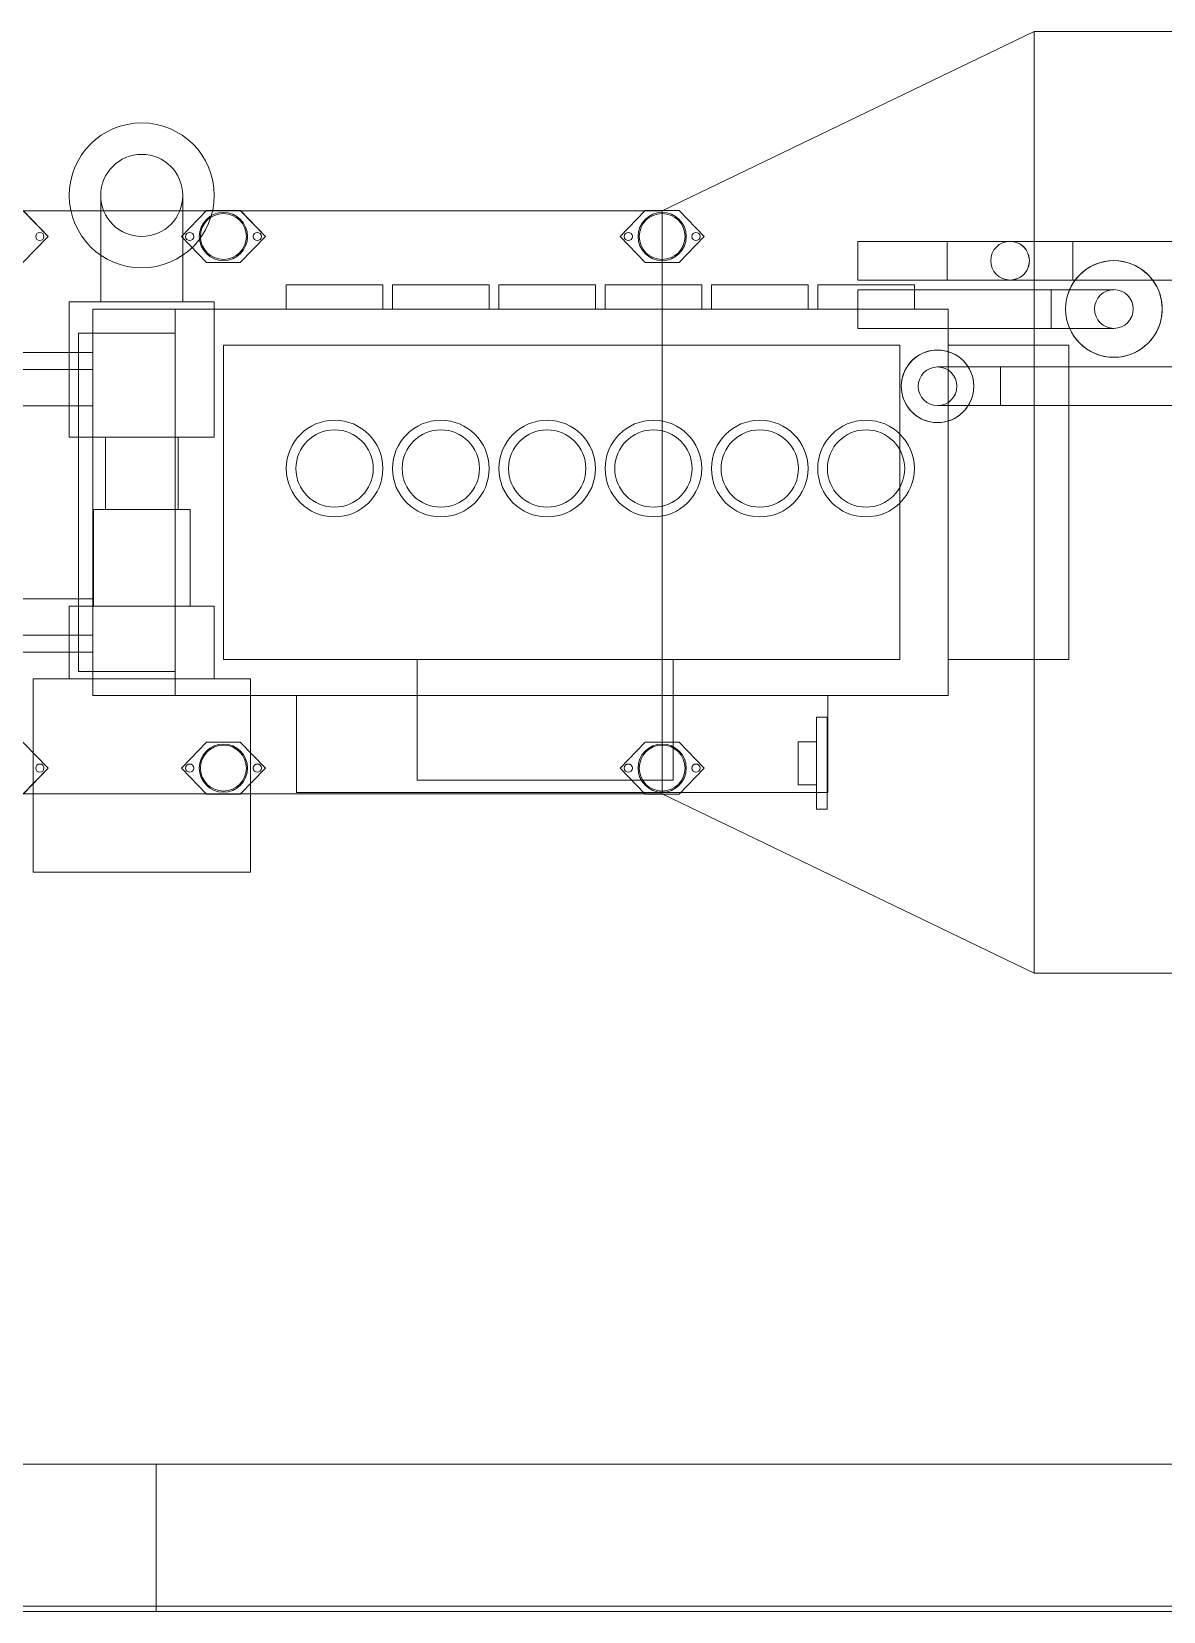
# Model space of a CAD drawing. Header units: inches. Extents: x -1128 to 651, y 96 to 845.
# Drawn here: x -971.213 to -969.096, y 692.193 to 695.147 of the extents above; entities that cross this region are included whole.
import ezdxf

# ---------------------------------------------------------------- set-up
doc = ezdxf.new("R2010")
doc.units = ezdxf.units.IN
doc.header["$MEASUREMENT"] = 0
doc.layers.add('硅胶总平面底图 工艺装置区', color=253, linetype='Continuous')

msp = doc.modelspace()

# ---------------------------------------------------------------- linework, layer by layer
at = {"layer": '硅胶总平面底图 工艺装置区', "color": 253, "linetype": 'Continuous', "lineweight": 0}
for p, q in [((-970.0334, 694.8121), (-969.3375, 695.1474)), ((-969.3375, 695.1474), (-970.0334, 694.8121)), ((-969.3375, 695.1474), (-970.0334, 694.8121)), ((-969.3375, 695.1474), (-970.0334, 694.8121)), ((-970.0334, 694.8121), (-969.3375, 695.1474)), ((-969.3375, 695.1474), (-970.0334, 694.8121)), ((-969.3375, 695.1474), (-969.3375, 694.755)), ((-969.3375, 695.1474), (-969.3375, 694.755)), ((-969.3375, 695.1474), (-968.8223, 695.1474)), ((-969.3375, 695.1474), (-968.8223, 695.1474)), ((-969.3375, 695.1474), (-968.994, 695.1474)), ((-969.3375, 695.1474), (-968.994, 695.1474)), ((-969.3375, 693.3867), (-969.3375, 695.1474)), ((-969.3375, 693.3867), (-969.3375, 695.1474)), ((-968.994, 695.1474), (-969.3375, 695.1474)), ((-969.3375, 695.1474), (-968.994, 695.1474)), ((-969.3375, 693.3867), (-969.3375, 695.1474)), ((-969.3375, 693.3867), (-969.3375, 695.1474)), ((-968.0404, 695.1474), (-969.3375, 695.1474)), ((-969.3375, 695.1474), (-968.0404, 695.1474)), ((-969.3375, 695.1474), (-969.3375, 694.755)), ((-969.3375, 695.1474), (-969.3375, 694.755)), ((-969.3375, 695.1474), (-968.994, 695.1474)), ((-969.3375, 695.1474), (-968.994, 695.1474)), ((-971.0837, 694.841), (-971.0837, 694.7293)), ((-970.93, 694.7293), (-970.93, 694.841)), ((-970.0334, 694.8121), (-972.0472, 694.8121)), ((-970.0334, 694.8121), (-972.0472, 694.8121)), ((-972.0427, 694.8121), (-971.1393, 694.8121)), ((-971.1393, 694.8121), (-972.0427, 694.8121)), ((-972.0427, 694.8121), (-971.1393, 694.8121)), ((-971.1393, 694.8121), (-972.0427, 694.8121)), ((-971.1822, 694.7642), (-971.2292, 694.813)), ((-971.1822, 694.7642), (-971.2283, 694.8121)), ((-971.1393, 694.8121), (-970.8744, 694.8121)), ((-970.8744, 694.8121), (-971.1393, 694.8121)), ((-970.8857, 694.813), (-970.9327, 694.7642)), ((-970.8857, 694.813), (-970.9327, 694.7642)), ((-970.8225, 694.813), (-970.8857, 694.813)), ((-970.8742, 694.813), (-970.8857, 694.813)), ((-970.8744, 694.8121), (-970.0334, 694.8121)), ((-970.0334, 694.8121), (-970.8744, 694.8121)), ((-970.8744, 694.8121), (-970.0334, 694.8121)), ((-970.0334, 694.8121), (-970.8744, 694.8121)), ((-970.8225, 694.813), (-970.8742, 694.813)), ((-970.8225, 694.813), (-970.8742, 694.813)), ((-970.7755, 694.7642), (-970.8225, 694.813)), ((-970.8216, 694.8121), (-970.8225, 694.813)), ((-970.8216, 694.8121), (-970.8225, 694.813)), ((-970.7755, 694.7642), (-970.8216, 694.8121)), ((-970.0651, 694.813), (-970.1121, 694.7642)), ((-970.0659, 694.8121), (-970.1121, 694.7642)), ((-970.0651, 694.813), (-970.0659, 694.8121)), ((-970.0651, 694.813), (-970.0659, 694.8121)), ((-970.0018, 694.813), (-970.0651, 694.813)), ((-970.0315, 694.813), (-970.0651, 694.813)), ((-970.0315, 694.813), (-970.0651, 694.813)), ((-970.0334, 694.6737), (-970.0334, 694.8121)), ((-970.0334, 694.6737), (-970.0334, 694.8121)), ((-970.0334, 694.8121), (-970.0334, 693.722)), ((-970.0334, 694.8121), (-970.0334, 693.722)), ((-970.0334, 694.6737), (-970.0334, 694.8121)), ((-970.0334, 694.6737), (-970.0334, 694.8121)), ((-970.0018, 694.813), (-970.0315, 694.813)), ((-969.9548, 694.7642), (-970.0018, 694.813)), ((-969.9548, 694.7642), (-970.0018, 694.813)), ((-971.2292, 694.7154), (-971.1822, 694.7642)), ((-971.2292, 694.7154), (-971.1822, 694.7642)), ((-970.9327, 694.7642), (-970.8857, 694.7154)), ((-970.9327, 694.7642), (-970.8857, 694.7154)), ((-970.8225, 694.7154), (-970.7755, 694.7642)), ((-970.8225, 694.7154), (-970.7755, 694.7642)), ((-970.1121, 694.7642), (-970.0651, 694.7154)), ((-970.1121, 694.7642), (-970.0651, 694.7154)), ((-970.0018, 694.7154), (-969.9548, 694.7642)), ((-970.0018, 694.7154), (-969.9548, 694.7642)), ((-969.6674, 694.6827), (-969.6674, 694.755)), ((-969.6674, 694.755), (-969.6674, 694.6827)), ((-969.6674, 694.6827), (-969.6674, 694.755)), ((-969.6674, 694.755), (-969.6674, 694.6827)), ((-969.6674, 694.755), (-969.5001, 694.755)), ((-969.6674, 694.6827), (-969.6674, 694.755)), ((-969.6674, 694.6827), (-969.6674, 694.755)), ((-969.6674, 694.755), (-969.5001, 694.755)), ((-969.5001, 694.6827), (-969.5001, 694.755)), ((-969.5001, 694.755), (-969.5001, 694.6827)), ((-969.5001, 694.6827), (-969.5001, 694.755)), ((-969.5001, 694.755), (-969.5001, 694.6827)), ((-969.5001, 694.755), (-969.3826, 694.755)), ((-969.5001, 694.755), (-969.5001, 694.6827)), ((-969.5001, 694.6827), (-969.5001, 694.755)), ((-969.5001, 694.755), (-969.3826, 694.755)), ((-969.2651, 694.755), (-969.3826, 694.755)), ((-969.2651, 694.755), (-969.3826, 694.755)), ((-969.3375, 694.755), (-969.3375, 694.6827)), ((-969.3375, 694.755), (-969.3375, 694.6827)), ((-969.2651, 694.7189), (-969.2651, 694.755)), ((-969.2651, 694.755), (-969.2651, 694.6827)), ((-969.2651, 694.7189), (-969.2651, 694.755)), ((-969.2651, 694.755), (-969.2651, 694.6827)), ((-969.2651, 694.755), (-969.0663, 694.755)), ((-969.2651, 694.755), (-969.2651, 694.6827)), ((-969.2651, 694.755), (-969.2651, 694.6827)), ((-969.2651, 694.755), (-969.0663, 694.755)), ((-971.0837, 694.7293), (-971.0837, 694.6421)), ((-971.0837, 694.7293), (-971.0837, 694.6421)), ((-970.93, 694.6421), (-970.93, 694.7293)), ((-970.93, 694.6421), (-970.93, 694.7293)), ((-970.8857, 694.7154), (-970.8225, 694.7154)), ((-970.8857, 694.7154), (-970.8225, 694.7154)), ((-970.0651, 694.7154), (-970.0018, 694.7154)), ((-970.0651, 694.7154), (-970.0018, 694.7154)), ((-969.2651, 694.6827), (-969.2651, 694.7189)), ((-969.2651, 694.6827), (-969.2651, 694.7189)), ((-969.6674, 694.6827), (-969.5001, 694.6827)), ((-969.6674, 694.6827), (-969.5001, 694.6827)), ((-969.3826, 694.6827), (-969.5001, 694.6827)), ((-969.3826, 694.6827), (-969.5001, 694.6827)), ((-969.3826, 694.6827), (-969.2651, 694.6827)), ((-969.3826, 694.6827), (-969.2651, 694.6827)), ((-969.3375, 694.6827), (-969.3375, 694.6647)), ((-969.3375, 694.6827), (-969.3375, 694.6647)), ((-969.3375, 694.6827), (-969.3375, 694.6647)), ((-969.3375, 694.6827), (-969.3375, 694.6647)), ((-969.2651, 694.6827), (-969.2607, 694.6827)), ((-969.2651, 694.6827), (-969.2607, 694.6827)), ((-969.2607, 694.6827), (-969.1159, 694.6827)), ((-969.1159, 694.6827), (-969.0663, 694.6827)), ((-969.1159, 694.6827), (-969.0663, 694.6827)), ((-970.5558, 694.6737), (-970.7366, 694.6737)), ((-970.7366, 694.6737), (-970.6462, 694.6737)), ((-970.5558, 694.6737), (-970.7366, 694.6737)), ((-970.7366, 694.6737), (-970.6462, 694.6737)), ((-970.7366, 694.6737), (-970.7366, 694.6285)), ((-970.7366, 694.6737), (-970.6462, 694.6737)), ((-970.7366, 694.6737), (-970.6462, 694.6737)), ((-970.7366, 694.6737), (-970.7366, 694.6285)), ((-970.6462, 694.6737), (-970.5558, 694.6737)), ((-970.6462, 694.6737), (-970.5558, 694.6737)), ((-970.6462, 694.6737), (-970.5558, 694.6737)), ((-970.6462, 694.6737), (-970.5558, 694.6737)), ((-970.5558, 694.6737), (-970.5558, 694.6285)), ((-970.5558, 694.6737), (-970.5558, 694.6285)), ((-970.357, 694.6737), (-970.5378, 694.6737)), ((-970.5378, 694.6737), (-970.4474, 694.6737)), ((-970.357, 694.6737), (-970.5378, 694.6737)), ((-970.5378, 694.6737), (-970.4474, 694.6737)), ((-970.5378, 694.6737), (-970.5378, 694.6285)), ((-970.5378, 694.6737), (-970.4474, 694.6737)), ((-970.5378, 694.6737), (-970.4474, 694.6737)), ((-970.5378, 694.6737), (-970.5378, 694.6285)), ((-970.4474, 694.6737), (-970.357, 694.6737)), ((-970.4474, 694.6737), (-970.357, 694.6737)), ((-970.4474, 694.6737), (-970.357, 694.6737)), ((-970.4474, 694.6737), (-970.357, 694.6737)), ((-970.357, 694.6737), (-970.357, 694.6285)), ((-970.357, 694.6737), (-970.357, 694.6285)), ((-970.1582, 694.6737), (-970.3389, 694.6737)), ((-970.3389, 694.6737), (-970.2485, 694.6737)), ((-970.1582, 694.6737), (-970.3389, 694.6737)), ((-970.3389, 694.6737), (-970.2485, 694.6737)), ((-970.3389, 694.6737), (-970.3389, 694.6285)), ((-970.3389, 694.6737), (-970.2485, 694.6737)), ((-970.3389, 694.6737), (-970.2485, 694.6737)), ((-970.3389, 694.6737), (-970.3389, 694.6285)), ((-970.2485, 694.6737), (-970.1582, 694.6737)), ((-970.2485, 694.6737), (-970.1582, 694.6737)), ((-970.2485, 694.6737), (-970.1582, 694.6737)), ((-970.2485, 694.6737), (-970.1582, 694.6737)), ((-970.1582, 694.6737), (-970.1582, 694.6285)), ((-970.1582, 694.6737), (-970.1582, 694.6285)), ((-969.9593, 694.6737), (-970.1401, 694.6737)), ((-970.1401, 694.6737), (-970.0497, 694.6737)), ((-969.9593, 694.6737), (-970.1401, 694.6737)), ((-970.1401, 694.6737), (-970.0497, 694.6737)), ((-970.1401, 694.6737), (-970.1401, 694.6285)), ((-970.1401, 694.6737), (-970.0497, 694.6737)), ((-970.1401, 694.6737), (-970.0497, 694.6737)), ((-970.1401, 694.6737), (-970.1401, 694.6285)), ((-970.0497, 694.6737), (-969.9593, 694.6737)), ((-970.0497, 694.6737), (-969.9593, 694.6737)), ((-970.0497, 694.6737), (-969.9593, 694.6737)), ((-970.0497, 694.6737), (-969.9593, 694.6737)), ((-970.0334, 693.7246), (-970.0334, 694.6737)), ((-970.0334, 693.7246), (-970.0334, 694.6737)), ((-969.9593, 694.6737), (-969.9593, 694.6285)), ((-969.9593, 694.6737), (-969.9593, 694.6285)), ((-969.7605, 694.6737), (-969.9412, 694.6737)), ((-969.9412, 694.6737), (-969.8508, 694.6737)), ((-969.7605, 694.6737), (-969.9412, 694.6737)), ((-969.9412, 694.6737), (-969.8508, 694.6737)), ((-969.9412, 694.6737), (-969.9412, 694.6285)), ((-969.9412, 694.6737), (-969.8508, 694.6737)), ((-969.9412, 694.6737), (-969.8508, 694.6737)), ((-969.9412, 694.6737), (-969.9412, 694.6285)), ((-969.8508, 694.6737), (-969.7605, 694.6737)), ((-969.8508, 694.6737), (-969.7605, 694.6737)), ((-969.8508, 694.6737), (-969.7605, 694.6737)), ((-969.8508, 694.6737), (-969.7605, 694.6737)), ((-969.7605, 694.6737), (-969.7605, 694.6285)), ((-969.7605, 694.6737), (-969.7605, 694.6285)), ((-969.5616, 694.6737), (-969.7424, 694.6737)), ((-969.7424, 694.6737), (-969.652, 694.6737)), ((-969.5616, 694.6737), (-969.7424, 694.6737)), ((-969.7424, 694.6737), (-969.652, 694.6737)), ((-969.7424, 694.6737), (-969.7424, 694.6285)), ((-969.7424, 694.6737), (-969.652, 694.6737)), ((-969.7424, 694.6737), (-969.652, 694.6737)), ((-969.7424, 694.6737), (-969.7424, 694.6285)), ((-969.6674, 694.5924), (-969.6674, 694.6647)), ((-969.6674, 694.6647), (-969.6674, 694.5924)), ((-969.6674, 694.5924), (-969.6674, 694.6647)), ((-969.6674, 694.6647), (-969.6674, 694.5924)), ((-969.6674, 694.6647), (-969.3058, 694.6647)), ((-969.6674, 694.5924), (-969.6674, 694.6647)), ((-969.6674, 694.5924), (-969.6674, 694.6647)), ((-969.6674, 694.6647), (-969.3058, 694.6647)), ((-969.652, 694.6737), (-969.5616, 694.6737)), ((-969.652, 694.6737), (-969.5616, 694.6737)), ((-969.652, 694.6737), (-969.5616, 694.6737)), ((-969.652, 694.6737), (-969.5616, 694.6737)), ((-969.5616, 694.6737), (-969.5616, 694.6647)), ((-969.5616, 694.6737), (-969.5616, 694.6647)), ((-969.5616, 694.6647), (-969.5616, 694.6285)), ((-969.3375, 694.6647), (-969.3375, 694.5924)), ((-969.3375, 694.6647), (-969.3375, 694.5924)), ((-969.3058, 694.6286), (-969.3058, 694.6647)), ((-969.3058, 694.6647), (-969.3058, 694.5924)), ((-969.3058, 694.6286), (-969.3058, 694.6647)), ((-969.3058, 694.6647), (-969.3058, 694.5924)), ((-969.3058, 694.6647), (-969.1883, 694.6647)), ((-969.3058, 694.6647), (-969.3058, 694.5924)), ((-969.3058, 694.5924), (-969.3058, 694.6647)), ((-969.3058, 694.6647), (-969.1883, 694.6647)), ((-971.0069, 694.6421), (-971.1424, 694.6421)), ((-971.1424, 694.6421), (-970.8713, 694.6421)), ((-970.8713, 694.6421), (-971.1424, 694.6421)), ((-971.1424, 694.6421), (-971.0069, 694.6421)), ((-971.1424, 694.3891), (-971.1424, 694.6421)), ((-971.1424, 694.6421), (-970.8713, 694.6421)), ((-970.8713, 694.6421), (-971.1424, 694.6421)), ((-971.1424, 694.3891), (-971.1424, 694.6421)), ((-971.0982, 694.6285), (-971.0982, 693.9054)), ((-971.0982, 694.6285), (-971.0982, 693.9054)), ((-970.9445, 694.6285), (-971.0982, 694.6285)), ((-970.9445, 694.6285), (-971.0982, 694.6285)), ((-971.0982, 694.6285), (-970.9445, 694.6285)), ((-971.0982, 694.6285), (-970.9445, 694.6285)), ((-971.0982, 693.9054), (-971.0982, 694.6285)), ((-971.0982, 693.9054), (-971.0982, 694.6285)), ((-970.93, 694.6421), (-971.0837, 694.6421)), ((-970.93, 694.6421), (-971.0837, 694.6421)), ((-970.8713, 694.6421), (-971.0069, 694.6421)), ((-971.0069, 694.6421), (-970.8713, 694.6421)), ((-970.9445, 693.9054), (-970.9445, 694.6285)), ((-970.9445, 693.9054), (-970.9445, 694.6285)), ((-970.8713, 694.6285), (-970.9445, 694.6285)), ((-970.8713, 694.6285), (-970.9445, 694.6285)), ((-970.9445, 694.6285), (-969.4983, 694.6285)), ((-970.9445, 694.6285), (-969.4983, 694.6285)), ((-970.9445, 693.9054), (-970.9445, 694.6285)), ((-970.9445, 693.9054), (-970.9445, 694.6285)), ((-970.9445, 694.6285), (-970.9445, 694.5833)), ((-970.9445, 694.6285), (-970.9445, 694.5833)), ((-970.8713, 694.3891), (-970.8713, 694.6421)), ((-970.8713, 694.3891), (-970.8713, 694.6421)), ((-969.6674, 694.6285), (-970.8713, 694.6285)), ((-969.6674, 694.6285), (-970.8713, 694.6285)), ((-969.6674, 694.6285), (-970.8713, 694.6285)), ((-969.6674, 694.6285), (-970.8713, 694.6285)), ((-970.5558, 694.6285), (-970.7366, 694.6285)), ((-970.5558, 694.6285), (-970.7366, 694.6285)), ((-970.357, 694.6285), (-970.5378, 694.6285)), ((-970.357, 694.6285), (-970.5378, 694.6285)), ((-970.1582, 694.6285), (-970.3389, 694.6285)), ((-970.1582, 694.6285), (-970.3389, 694.6285)), ((-969.9593, 694.6285), (-970.1401, 694.6285)), ((-969.9593, 694.6285), (-970.1401, 694.6285)), ((-969.7605, 694.6285), (-969.9412, 694.6285)), ((-969.7605, 694.6285), (-969.9412, 694.6285)), ((-969.5616, 694.6285), (-969.7424, 694.6285)), ((-969.5616, 694.6285), (-969.7424, 694.6285)), ((-969.4983, 694.6285), (-969.6674, 694.6285)), ((-969.4983, 694.6285), (-969.6674, 694.6285)), ((-969.4983, 694.5924), (-969.4983, 694.6285)), ((-969.4983, 694.5924), (-969.4983, 694.6285)), ((-969.4983, 694.6285), (-969.4983, 693.9054)), ((-969.4983, 694.6285), (-969.4983, 693.9054)), ((-969.3058, 694.5924), (-969.3058, 694.6286)), ((-969.3058, 694.5924), (-969.3058, 694.6286)), ((-969.6674, 694.5924), (-969.3058, 694.5924)), ((-969.6674, 694.5924), (-969.3058, 694.5924)), ((-969.4983, 694.5488), (-969.4983, 694.5924)), ((-969.4983, 694.5488), (-969.4983, 694.5924)), ((-969.4983, 694.5488), (-969.4983, 694.5924)), ((-969.4983, 694.5488), (-969.4983, 694.5924)), ((-969.3375, 694.5924), (-969.3375, 694.5608)), ((-969.3375, 694.5924), (-969.3375, 694.5608)), ((-969.3375, 694.5924), (-969.3375, 694.5608)), ((-969.3375, 694.5924), (-969.3375, 694.5608)), ((-969.1883, 694.5924), (-969.3058, 694.5924)), ((-969.1883, 694.5924), (-969.3058, 694.5924)), ((-971.1253, 693.9506), (-971.1253, 694.5833)), ((-971.1253, 693.9506), (-971.1253, 694.5833)), ((-971.1253, 694.5833), (-971.1253, 694.3891)), ((-971.1253, 694.5833), (-971.1253, 694.3891)), ((-971.1253, 694.5833), (-970.9445, 694.5833)), ((-971.1253, 694.5833), (-970.9445, 694.5833)), ((-970.9445, 694.5833), (-971.1253, 694.5833)), ((-970.9445, 694.5833), (-971.1253, 694.5833)), ((-970.9445, 694.5833), (-970.9445, 693.9506)), ((-970.9445, 694.5833), (-970.9445, 693.9506)), ((-970.9445, 693.9506), (-970.9445, 694.5833)), ((-970.9445, 693.9506), (-970.9445, 694.5833)), ((-970.9445, 694.5833), (-970.9445, 693.9506)), ((-970.9445, 694.5833), (-970.9445, 693.9506)), ((-970.8541, 694.5607), (-970.8541, 693.9732)), ((-970.8541, 694.5607), (-970.8541, 693.9732)), ((-969.5887, 694.5607), (-970.8541, 694.5607)), ((-969.5887, 694.5607), (-970.8541, 694.5607)), ((-970.8541, 694.5607), (-969.5887, 694.5607)), ((-970.8541, 694.5607), (-969.5887, 694.5607)), ((-970.8541, 693.9732), (-970.8541, 694.5607)), ((-970.8541, 693.9732), (-970.8541, 694.5607)), ((-970.8541, 694.5607), (-970.8541, 693.9732)), ((-970.8541, 694.5607), (-970.8541, 693.9732)), ((-969.5887, 694.5607), (-970.8541, 694.5607)), ((-969.5887, 694.5607), (-970.8541, 694.5607)), ((-969.5887, 694.3948), (-969.5887, 694.5607)), ((-969.5887, 694.3948), (-969.5887, 694.5607)), ((-969.5887, 694.5607), (-969.5887, 693.9732)), ((-969.5887, 694.5607), (-969.5887, 693.9732)), ((-969.5887, 694.3948), (-969.5887, 694.5607)), ((-969.5887, 694.3948), (-969.5887, 694.5607)), ((-969.4983, 694.5608), (-969.2724, 694.5608)), ((-969.4983, 694.5608), (-969.2724, 694.5608)), ((-969.4983, 693.9733), (-969.4983, 694.5608)), ((-969.4983, 693.9733), (-969.4983, 694.5608)), ((-969.4983, 694.5608), (-969.4983, 693.9733)), ((-969.4983, 694.5608), (-969.4983, 693.9733)), ((-969.2724, 694.5608), (-969.4983, 694.5608)), ((-969.2724, 694.5608), (-969.4983, 694.5608)), ((-969.2724, 694.5608), (-969.4983, 694.5608)), ((-969.2724, 694.5608), (-969.4983, 694.5608)), ((-969.3375, 694.5608), (-969.3375, 693.9733)), ((-969.3375, 694.5608), (-969.3375, 693.9733)), ((-969.2724, 694.5201), (-969.2724, 694.5608)), ((-969.2724, 694.5201), (-969.2724, 694.5608)), ((-969.2724, 694.5608), (-969.2724, 693.9733)), ((-969.2724, 694.5608), (-969.2724, 693.9733)), ((-969.2724, 694.5201), (-969.2724, 694.5608)), ((-969.2724, 694.5201), (-969.2724, 694.5608)), ((-971.1424, 694.5471), (-971.2789, 694.5471)), ((-971.1424, 694.5471), (-971.2789, 694.5471)), ((-971.0982, 694.5471), (-971.1424, 694.5471)), ((-971.0982, 694.5471), (-971.0982, 693.9868)), ((-971.0982, 694.5471), (-971.0982, 693.9868)), ((-969.4983, 694.4192), (-969.4983, 694.5488)), ((-969.4983, 694.4192), (-969.4983, 694.5488)), ((-971.0982, 694.5155), (-971.9568, 694.5155)), ((-971.9568, 694.5155), (-971.0982, 694.5155)), ((-971.0982, 694.4477), (-971.0982, 694.5155)), ((-971.0982, 694.5155), (-971.0982, 694.4477)), ((-971.0982, 694.5155), (-971.0982, 694.0184)), ((-971.0982, 694.5155), (-971.0982, 694.0184)), ((-969.5182, 694.5201), (-969.4007, 694.5201)), ((-969.5182, 694.5201), (-969.4007, 694.5201)), ((-969.4007, 694.4478), (-969.4007, 694.5201)), ((-969.4007, 694.5201), (-969.4007, 694.4478)), ((-969.4007, 694.4478), (-969.4007, 694.5201)), ((-969.4007, 694.5201), (-969.4007, 694.4478)), ((-969.4007, 694.5201), (-968.3613, 694.5201)), ((-969.4007, 694.4478), (-969.4007, 694.5201)), ((-969.4007, 694.4478), (-969.4007, 694.5201)), ((-969.4007, 694.5201), (-968.9023, 694.5201)), ((-969.2724, 694.4478), (-969.2724, 694.5201)), ((-969.2724, 694.4478), (-969.2724, 694.5201)), ((-971.9568, 694.4477), (-971.0982, 694.4477)), ((-971.0982, 694.4477), (-971.9568, 694.4477)), ((-971.0982, 694.0862), (-971.0982, 694.4477)), ((-971.0982, 694.0862), (-971.0982, 694.4477)), ((-969.4007, 694.4478), (-969.5182, 694.4478)), ((-969.4007, 694.4478), (-969.5182, 694.4478)), ((-969.4007, 694.4478), (-968.3613, 694.4478)), ((-969.4007, 694.4478), (-968.9039, 694.4478)), ((-969.2724, 693.9733), (-969.2724, 694.4478)), ((-969.2724, 693.9733), (-969.2724, 694.4478)), ((-969.2724, 693.9733), (-969.2724, 694.4478)), ((-969.2724, 693.9733), (-969.2724, 694.4478)), ((-969.4983, 693.9054), (-969.4983, 694.4192)), ((-969.4983, 693.9054), (-969.4983, 694.4192)), ((-969.4983, 693.9054), (-969.4983, 694.4192)), ((-969.4983, 693.9054), (-969.4983, 694.4192)), ((-970.8713, 694.3891), (-971.1424, 694.3891)), ((-971.1424, 694.3891), (-971.0069, 694.3891)), ((-970.8713, 694.3891), (-971.1424, 694.3891)), ((-971.1424, 694.3891), (-971.0069, 694.3891)), ((-970.8713, 694.3891), (-971.1424, 694.3891)), ((-970.8713, 694.3891), (-971.1424, 694.3891)), ((-971.1253, 694.3891), (-971.1253, 694.0727)), ((-971.1253, 694.3891), (-971.1253, 694.0727)), ((-971.1253, 694.3891), (-971.1253, 694.0727)), ((-971.1253, 694.3891), (-971.1253, 694.0727)), ((-970.9391, 694.3891), (-971.0747, 694.3891)), ((-970.9391, 694.3891), (-971.0747, 694.3891)), ((-971.0747, 694.2535), (-971.0747, 694.3891)), ((-971.0747, 694.2535), (-971.0747, 694.3891)), ((-971.0069, 694.3891), (-970.8713, 694.3891)), ((-971.0069, 694.3891), (-970.8713, 694.3891)), ((-970.9391, 694.2535), (-970.9391, 694.3891)), ((-970.9391, 694.2535), (-970.9391, 694.3891)), ((-969.5887, 694.2657), (-969.5887, 694.3948)), ((-969.5887, 694.2657), (-969.5887, 694.3948)), ((-969.5887, 693.9732), (-969.5887, 694.2657)), ((-969.5887, 693.9732), (-969.5887, 694.2657)), ((-969.5887, 693.9732), (-969.5887, 694.2657)), ((-969.5887, 693.9732), (-969.5887, 694.2657)), ((-971.0069, 694.2535), (-971.0972, 694.2535)), ((-971.0972, 694.2535), (-970.9165, 694.2535)), ((-970.9165, 694.2535), (-971.0972, 694.2535)), ((-971.0972, 694.2535), (-971.0069, 694.2535)), ((-971.0972, 694.0727), (-971.0972, 694.2535)), ((-971.0972, 694.2535), (-970.9165, 694.2535)), ((-970.9165, 694.2535), (-971.0972, 694.2535)), ((-971.0972, 694.0727), (-971.0972, 694.2535)), ((-970.9391, 694.2535), (-971.0747, 694.2535)), ((-970.9391, 694.2535), (-971.0747, 694.2535)), ((-970.9165, 694.2535), (-971.0069, 694.2535)), ((-971.0069, 694.2535), (-970.9165, 694.2535)), ((-970.9165, 694.0727), (-970.9165, 694.2535)), ((-970.9165, 694.0727), (-970.9165, 694.2535)), ((-971.0982, 694.0862), (-971.9568, 694.0862)), ((-971.9568, 694.0862), (-971.0982, 694.0862)), ((-971.0982, 694.0184), (-971.0982, 694.0862)), ((-971.0982, 694.0184), (-971.0982, 694.0862)), ((-971.0069, 694.0727), (-971.1424, 694.0727)), ((-971.1424, 694.0727), (-970.8713, 694.0727)), ((-970.8713, 694.0727), (-971.1424, 694.0727)), ((-971.1424, 694.0727), (-971.0069, 694.0727)), ((-971.1424, 693.9371), (-971.1424, 694.0727)), ((-971.1424, 694.0727), (-970.8713, 694.0727)), ((-970.8713, 694.0727), (-971.1424, 694.0727)), ((-971.1424, 693.9371), (-971.1424, 694.0727)), ((-971.1253, 694.0727), (-971.1253, 693.9506)), ((-971.1253, 694.0727), (-971.1253, 693.9506)), ((-970.9165, 694.0727), (-971.0972, 694.0727)), ((-970.9165, 694.0727), (-971.0972, 694.0727)), ((-970.8713, 694.0727), (-971.0069, 694.0727)), ((-971.0069, 694.0727), (-970.8713, 694.0727)), ((-970.8713, 693.9371), (-970.8713, 694.0727)), ((-970.8713, 693.9371), (-970.8713, 694.0727)), ((-971.9568, 694.0184), (-971.0982, 694.0184)), ((-971.0982, 694.0184), (-971.9568, 694.0184)), ((-971.1424, 693.9868), (-971.2789, 693.9868)), ((-971.1424, 693.9868), (-971.2789, 693.9868)), ((-971.0982, 693.9868), (-971.1424, 693.9868)), ((-970.8541, 693.9732), (-970.4917, 693.9732)), ((-970.8541, 693.9732), (-970.4917, 693.9732)), ((-969.5887, 693.9732), (-970.8541, 693.9732)), ((-969.5887, 693.9732), (-970.8541, 693.9732)), ((-970.8541, 693.9732), (-970.4917, 693.9732)), ((-970.8541, 693.9732), (-970.4917, 693.9732)), ((-970.4917, 693.9732), (-970.0126, 693.9732)), ((-970.4917, 693.9732), (-970.0126, 693.9732)), ((-970.4917, 693.9732), (-970.0126, 693.9732)), ((-970.4917, 693.9732), (-970.0126, 693.9732)), ((-970.4917, 693.9732), (-970.4917, 693.7472)), ((-970.4917, 693.9732), (-970.4917, 693.7472)), ((-970.0126, 693.9732), (-970.4917, 693.9732)), ((-970.4917, 693.9732), (-970.0126, 693.9732)), ((-970.4917, 693.7472), (-970.4917, 693.9732)), ((-970.4917, 693.7472), (-970.4917, 693.9732)), ((-970.4917, 693.7472), (-970.4917, 693.9732)), ((-970.4917, 693.7472), (-970.4917, 693.9732)), ((-970.4917, 693.9732), (-970.0126, 693.9732)), ((-970.4917, 693.9732), (-970.0126, 693.9732)), ((-970.0126, 693.7472), (-970.0126, 693.9732)), ((-970.0126, 693.7472), (-970.0126, 693.9732)), ((-970.0126, 693.9732), (-969.5887, 693.9732)), ((-970.0126, 693.9732), (-969.5887, 693.9732)), ((-970.0126, 693.9732), (-970.0126, 693.7472)), ((-970.0126, 693.9732), (-970.0126, 693.7472)), ((-970.0126, 693.9732), (-970.0126, 693.7472)), ((-970.0126, 693.9732), (-970.0126, 693.7472)), ((-970.0126, 693.9732), (-969.5887, 693.9732)), ((-970.0126, 693.9732), (-969.5887, 693.9732)), ((-969.4983, 693.9733), (-969.2724, 693.9733)), ((-969.4983, 693.9733), (-969.2724, 693.9733)), ((-969.2724, 693.9733), (-969.4983, 693.9733)), ((-969.2724, 693.9733), (-969.4983, 693.9733)), ((-969.4983, 693.9733), (-969.2724, 693.9733)), ((-969.4983, 693.9733), (-969.2724, 693.9733)), ((-969.3375, 693.9733), (-969.3375, 693.3867)), ((-969.3375, 693.9733), (-969.3375, 693.3867)), ((-969.3375, 693.9733), (-969.3375, 693.3867)), ((-969.3375, 693.9733), (-969.3375, 693.3867)), ((-971.0069, 693.9371), (-971.2102, 693.9371)), ((-971.2102, 693.9371), (-970.8035, 693.9371)), ((-970.8035, 693.9371), (-971.2102, 693.9371)), ((-971.2102, 693.9371), (-971.0069, 693.9371)), ((-971.2102, 693.5756), (-971.2102, 693.9371)), ((-971.2102, 693.9371), (-970.8035, 693.9371)), ((-970.8035, 693.9371), (-971.2102, 693.9371)), ((-971.2102, 693.5756), (-971.2102, 693.9371)), ((-970.8713, 693.9371), (-971.1424, 693.9371)), ((-970.8713, 693.9371), (-971.1424, 693.9371)), ((-971.1253, 693.9506), (-970.9445, 693.9506)), ((-971.1253, 693.9506), (-970.9445, 693.9506)), ((-970.9445, 693.9506), (-971.1253, 693.9506)), ((-970.9445, 693.9506), (-971.1253, 693.9506)), ((-970.8035, 693.9371), (-971.0069, 693.9371)), ((-971.0069, 693.9371), (-970.8035, 693.9371)), ((-970.9445, 693.9506), (-970.9445, 693.9054)), ((-970.9445, 693.9506), (-970.9445, 693.9054)), ((-970.8035, 693.5756), (-970.8035, 693.9371)), ((-970.8035, 693.5756), (-970.8035, 693.9371)), ((-970.9445, 693.9054), (-971.0982, 693.9054)), ((-970.9445, 693.9054), (-971.0982, 693.9054)), ((-971.0982, 693.9054), (-970.9445, 693.9054)), ((-971.0982, 693.9054), (-970.9445, 693.9054)), ((-970.9445, 693.9054), (-970.8035, 693.9054)), ((-970.9445, 693.9054), (-970.8035, 693.9054)), ((-969.4983, 693.9054), (-970.9445, 693.9054)), ((-969.4983, 693.9054), (-970.9445, 693.9054)), ((-970.8035, 693.9054), (-970.4917, 693.9054)), ((-970.8035, 693.9054), (-970.4917, 693.9054)), ((-970.8035, 693.9054), (-970.4917, 693.9054)), ((-970.8035, 693.9054), (-970.4917, 693.9054)), ((-970.7176, 693.7246), (-970.7176, 693.9054)), ((-970.7176, 693.9054), (-970.7176, 693.7246)), ((-970.7176, 693.7246), (-970.7176, 693.9054)), ((-970.7176, 693.9054), (-970.7176, 693.7246)), ((-970.7176, 693.9054), (-969.7234, 693.9054)), ((-970.7176, 693.7246), (-970.7176, 693.9054)), ((-970.7176, 693.7246), (-970.7176, 693.9054)), ((-970.4917, 693.9054), (-970.0126, 693.9054)), ((-970.4917, 693.9054), (-970.0126, 693.9054)), ((-970.0126, 693.9054), (-969.4983, 693.9054)), ((-970.0126, 693.9054), (-969.4983, 693.9054)), ((-970.0126, 693.9054), (-969.4983, 693.9054)), ((-970.0126, 693.9054), (-969.4983, 693.9054)), ((-969.7234, 693.7246), (-969.7234, 693.9054)), ((-969.7234, 693.9054), (-969.7234, 693.7246)), ((-969.7234, 693.7246), (-969.7234, 693.9054)), ((-969.7234, 693.9054), (-969.7234, 693.7246)), ((-969.7234, 693.9054), (-969.7234, 693.7246)), ((-969.7234, 693.7246), (-969.7234, 693.9054)), ((-969.7449, 693.7865), (-969.7449, 693.8651)), ((-969.7449, 693.8651), (-969.7449, 693.6929)), ((-969.7449, 693.8651), (-969.7248, 693.8651)), ((-969.7449, 693.7865), (-969.7449, 693.8651)), ((-969.7449, 693.8651), (-969.7449, 693.6929)), ((-969.7449, 693.8651), (-969.7248, 693.8651)), ((-969.7248, 693.7865), (-969.7248, 693.8651)), ((-969.7248, 693.8651), (-969.7248, 693.6929)), ((-969.7248, 693.7865), (-969.7248, 693.8651)), ((-969.7248, 693.8651), (-969.7248, 693.6929)), ((-971.1822, 693.7699), (-971.2292, 693.8187)), ((-971.1822, 693.7699), (-971.2292, 693.8187)), ((-970.8857, 693.8187), (-970.9327, 693.7699)), ((-970.8857, 693.8187), (-970.9327, 693.7699)), ((-970.8225, 693.8187), (-970.8857, 693.8187)), ((-970.8225, 693.8187), (-970.8857, 693.8187)), ((-970.7755, 693.7699), (-970.8225, 693.8187)), ((-970.7755, 693.7699), (-970.8225, 693.8187)), ((-970.0651, 693.8187), (-970.1121, 693.7699)), ((-970.0651, 693.8187), (-970.1121, 693.7699)), ((-970.0018, 693.8187), (-970.0651, 693.8187)), ((-970.0018, 693.8187), (-970.0651, 693.8187)), ((-969.9548, 693.7699), (-970.0018, 693.8187)), ((-969.9548, 693.7699), (-970.0018, 693.8187)), ((-969.779, 693.779), (-969.779, 693.8191)), ((-969.779, 693.8191), (-969.779, 693.7388)), ((-969.779, 693.8191), (-969.7449, 693.8191)), ((-969.779, 693.779), (-969.779, 693.8191)), ((-969.779, 693.8191), (-969.779, 693.7388)), ((-969.779, 693.8191), (-969.7449, 693.8191)), ((-969.7449, 693.8191), (-969.7449, 693.7388)), ((-969.7449, 693.8191), (-969.7449, 693.7388)), ((-971.2292, 693.7211), (-971.1822, 693.7699)), ((-971.2283, 693.722), (-971.1822, 693.7699)), ((-970.9327, 693.7699), (-970.8857, 693.7211)), ((-970.9327, 693.7699), (-970.8857, 693.7211)), ((-970.8225, 693.7211), (-970.7755, 693.7699)), ((-970.8225, 693.7211), (-970.7755, 693.7699)), ((-970.1121, 693.7699), (-970.0651, 693.7211)), ((-970.1121, 693.7699), (-970.0659, 693.722)), ((-970.0018, 693.7211), (-969.9548, 693.7699)), ((-970.0018, 693.7211), (-969.9548, 693.7699)), ((-969.779, 693.7388), (-969.779, 693.779)), ((-969.779, 693.7388), (-969.779, 693.779)), ((-969.7449, 693.779), (-969.7449, 693.7865)), ((-969.7449, 693.779), (-969.7449, 693.7865)), ((-969.7449, 693.6929), (-969.7449, 693.779)), ((-969.7449, 693.6929), (-969.7449, 693.779)), ((-969.7248, 693.779), (-969.7248, 693.7865)), ((-969.7248, 693.779), (-969.7248, 693.7865)), ((-969.7248, 693.6929), (-969.7248, 693.779)), ((-969.7248, 693.6929), (-969.7248, 693.779)), ((-970.4917, 693.7472), (-970.0126, 693.7472)), ((-970.4917, 693.7472), (-970.0126, 693.7472)), ((-970.0126, 693.7472), (-970.4917, 693.7472)), ((-970.4917, 693.7472), (-970.0126, 693.7472)), ((-970.0126, 693.7472), (-970.4917, 693.7472)), ((-970.4917, 693.7472), (-970.0126, 693.7472)), ((-969.779, 693.7388), (-969.7449, 693.7388)), ((-969.779, 693.7388), (-969.7449, 693.7388)), ((-972.0472, 693.722), (-970.0334, 693.722)), ((-970.0334, 693.722), (-972.0472, 693.722)), ((-971.2102, 693.722), (-971.9701, 693.722)), ((-971.2102, 693.722), (-971.9701, 693.722)), ((-971.2102, 693.722), (-971.9701, 693.722)), ((-971.2102, 693.722), (-971.9701, 693.722)), ((-970.8035, 693.722), (-971.2102, 693.722)), ((-970.8035, 693.722), (-971.2102, 693.722)), ((-970.8857, 693.7211), (-970.8225, 693.7211)), ((-970.8857, 693.7211), (-970.8225, 693.7211)), ((-970.0334, 693.722), (-970.8035, 693.722)), ((-970.0334, 693.722), (-970.8035, 693.722)), ((-970.0334, 693.722), (-970.8035, 693.722)), ((-970.0334, 693.722), (-970.8035, 693.722)), ((-970.7176, 693.7246), (-969.7449, 693.7246)), ((-970.7176, 693.7246), (-969.7234, 693.7246)), ((-970.0659, 693.722), (-970.0651, 693.7211)), ((-970.0659, 693.722), (-970.0651, 693.7211)), ((-970.0651, 693.7211), (-970.0315, 693.7211)), ((-970.0651, 693.7211), (-970.0018, 693.7211)), ((-970.0651, 693.7211), (-970.0315, 693.7211)), ((-970.0334, 693.722), (-970.0334, 693.7246)), ((-970.0334, 693.722), (-970.0334, 693.7246)), ((-970.0334, 693.722), (-970.0334, 693.7246)), ((-970.0334, 693.722), (-970.0334, 693.7246)), ((-970.0334, 693.722), (-969.3375, 693.3867)), ((-969.3375, 693.3867), (-970.0334, 693.722)), ((-969.3375, 693.3867), (-970.0334, 693.722)), ((-969.3375, 693.3867), (-970.0334, 693.722)), ((-969.3375, 693.3867), (-970.0334, 693.722)), ((-969.3375, 693.3867), (-970.0334, 693.722)), ((-970.0315, 693.7211), (-970.0018, 693.7211)), ((-969.7449, 693.7246), (-969.7248, 693.7246)), ((-969.7248, 693.7246), (-969.7234, 693.7246)), ((-969.7449, 693.6929), (-969.7248, 693.6929)), ((-969.7449, 693.6929), (-969.7248, 693.6929)), ((-970.8035, 693.5756), (-971.2102, 693.5756)), ((-971.2102, 693.5756), (-971.0069, 693.5756)), ((-970.8035, 693.5756), (-971.2102, 693.5756)), ((-971.2102, 693.5756), (-971.0069, 693.5756)), ((-970.8035, 693.5756), (-971.2102, 693.5756)), ((-970.8035, 693.5756), (-971.2102, 693.5756)), ((-971.0069, 693.5756), (-970.8035, 693.5756)), ((-971.0069, 693.5756), (-970.8035, 693.5756)), ((-969.3375, 693.3867), (-968.0404, 693.3867)), ((-969.3375, 693.3867), (-968.0404, 693.3867)), ((-968.8223, 693.3867), (-969.3375, 693.3867)), ((-969.3375, 693.3867), (-968.8223, 693.3867)), ((-969.3375, 693.3867), (-968.994, 693.3867)), ((-969.3375, 693.3867), (-968.994, 693.3867)), ((-968.994, 693.3867), (-969.3375, 693.3867)), ((-969.3375, 693.3867), (-968.994, 693.3867)), ((-969.0119, 693.3867), (-969.3375, 693.3867)), ((-969.3375, 693.3867), (-969.0119, 693.3867)), ((-975.2728, 692.4682), (-967.4213, 692.4682)), ((-970.9797, 692.4682), (-971.2552, 692.4682)), ((-970.9797, 692.1927), (-970.9797, 692.4682)), ((-975.2728, 692.1927), (-967.4213, 692.1927)), ((-975.2681, 692.2026), (-967.4166, 692.2026)), ((-971.2552, 692.1927), (-970.9797, 692.1927)), ((-971.2505, 692.2026), (-970.975, 692.2026))]:
    msp.add_line(p, q, dxfattribs=at)
for centre, radius in [((-971.0069, 694.841), 0.1356), ((-971.0069, 694.841), 0.1356), ((-971.0069, 694.841), 0.1356), ((-971.0069, 694.841), 0.1356), ((-971.0069, 694.841), 0.1356), ((-971.0069, 694.841), 0.1356), ((-971.0069, 694.841), 0.0768), ((-971.0069, 694.841), 0.0768), ((-970.8541, 694.7642), 0.0451), ((-970.8541, 694.7642), 0.0429), ((-970.0334, 694.7642), 0.0451), ((-970.0334, 694.7642), 0.0429), ((-971.1976, 694.7642), 0.00768), ((-971.1976, 694.7642), 0.00768), ((-970.9174, 694.7642), 0.00768), ((-970.9174, 694.7642), 0.00768), ((-970.7908, 694.7642), 0.00768), ((-970.7908, 694.7642), 0.00768), ((-970.0967, 694.7642), 0.00768), ((-970.0967, 694.7642), 0.00768), ((-969.9702, 694.7642), 0.00768), ((-969.9702, 694.7642), 0.00768), ((-969.3826, 694.7189), 0.0362), ((-969.3826, 694.7189), 0.0362), ((-969.3826, 694.7189), 0.0362), ((-969.3826, 694.7189), 0.0362), ((-969.1883, 694.6286), 0.0904), ((-969.1883, 694.6286), 0.0904), ((-969.1883, 694.6286), 0.0362), ((-969.1883, 694.6286), 0.0362), ((-969.5182, 694.484), 0.0678), ((-969.5182, 694.484), 0.0678), ((-969.5182, 694.484), 0.0362), ((-969.5182, 694.484), 0.0362), ((-969.5182, 694.484), 0.0362), ((-969.5182, 694.484), 0.0362), ((-970.6462, 694.3302), 0.0904), ((-970.6462, 694.3302), 0.0904), ((-970.6462, 694.3302), 0.0904), ((-970.6462, 694.3302), 0.0904), ((-970.4474, 694.3302), 0.0904), ((-970.4474, 694.3302), 0.0904), ((-970.4474, 694.3302), 0.0904), ((-970.4474, 694.3302), 0.0904), ((-970.2485, 694.3302), 0.0904), ((-970.2485, 694.3302), 0.0904), ((-970.2485, 694.3302), 0.0904), ((-970.2485, 694.3302), 0.0904), ((-970.0497, 694.3302), 0.0904), ((-970.0497, 694.3302), 0.0904), ((-970.0497, 694.3302), 0.0904), ((-970.0497, 694.3302), 0.0904), ((-969.8508, 694.3302), 0.0904), ((-969.8508, 694.3302), 0.0904), ((-969.8508, 694.3302), 0.0904), ((-969.8508, 694.3302), 0.0904), ((-969.652, 694.3302), 0.0904), ((-969.652, 694.3302), 0.0904), ((-969.652, 694.3302), 0.0904), ((-969.652, 694.3302), 0.0904), ((-970.6462, 694.3302), 0.0723), ((-970.6462, 694.3302), 0.0723), ((-970.6462, 694.3302), 0.0723), ((-970.6462, 694.3302), 0.0723), ((-970.4474, 694.3302), 0.0723), ((-970.4474, 694.3302), 0.0723), ((-970.4474, 694.3302), 0.0723), ((-970.4474, 694.3302), 0.0723), ((-970.2485, 694.3302), 0.0723), ((-970.2485, 694.3302), 0.0723), ((-970.2485, 694.3302), 0.0723), ((-970.2485, 694.3302), 0.0723), ((-970.0497, 694.3302), 0.0723), ((-970.0497, 694.3302), 0.0723), ((-970.0497, 694.3302), 0.0723), ((-970.0497, 694.3302), 0.0723), ((-969.8508, 694.3302), 0.0723), ((-969.8508, 694.3302), 0.0723), ((-969.8508, 694.3302), 0.0723), ((-969.8508, 694.3302), 0.0723), ((-969.652, 694.3302), 0.0723), ((-969.652, 694.3302), 0.0723), ((-969.652, 694.3302), 0.0723), ((-969.652, 694.3302), 0.0723), ((-970.8541, 693.7699), 0.0451), ((-970.8541, 693.7699), 0.0429), ((-970.0334, 693.7699), 0.0451), ((-970.0334, 693.7699), 0.0429), ((-971.1976, 693.7699), 0.00768), ((-971.1976, 693.7699), 0.00768), ((-970.9174, 693.7699), 0.00768), ((-970.9174, 693.7699), 0.00768), ((-970.7908, 693.7699), 0.00768), ((-970.7908, 693.7699), 0.00768), ((-970.0967, 693.7699), 0.00768), ((-970.0967, 693.7699), 0.00768), ((-969.9702, 693.7699), 0.00768), ((-969.9702, 693.7699), 0.00768)]:
    msp.add_circle(centre, radius, dxfattribs=at)
for centre, radius, start, end in [((-969.3826, 694.7189), 0.0362, 90.0002, 270), ((-969.3826, 694.7189), 0.0362, 90.0002, 270), ((-969.3826, 694.7189), 0.0362, 270, 90.0002), ((-969.3826, 694.7189), 0.0362, 270, 90.0002), ((-969.3826, 694.7189), 0.0362, 270, 90.0002), ((-969.3826, 694.7189), 0.0362, 270, 90.0002), ((-969.1883, 694.6286), 0.0904, 270, 156.4218), ((-969.1883, 694.6286), 0.0904, 270, 156.4218), ((-969.1883, 694.6286), 0.0904, 270, 156.4218), ((-969.1883, 694.6286), 0.0904, 270, 156.4218), ((-969.1883, 694.6286), 0.0904, 156.4218, 203.5782), ((-969.1883, 694.6286), 0.0904, 156.4218, 203.5782), ((-969.1883, 694.6286), 0.0362, 90, 270), ((-969.1883, 694.6286), 0.0362, 90, 270), ((-969.1883, 694.6286), 0.0362, 270, 90), ((-969.1883, 694.6286), 0.0362, 270, 90), ((-969.1883, 694.6286), 0.0362, 270, 90), ((-969.1883, 694.6286), 0.0362, 270, 90), ((-969.1883, 694.6286), 0.0904, 203.5782, 270), ((-969.1883, 694.6286), 0.0904, 203.5782, 270), ((-969.1883, 694.6286), 0.0904, 203.5782, 270), ((-969.1883, 694.6286), 0.0904, 203.5782, 270), ((-969.5182, 694.484), 0.0678, 90, 327.769), ((-969.5182, 694.484), 0.0678, 90, 327.769), ((-969.5182, 694.484), 0.0678, 90, 327.769), ((-969.5182, 694.484), 0.0678, 90, 327.769), ((-969.5182, 694.484), 0.0678, 32.231, 90), ((-969.5182, 694.484), 0.0678, 32.231, 90), ((-969.5182, 694.484), 0.0678, 32.231, 90), ((-969.5182, 694.484), 0.0678, 32.231, 90), ((-969.5182, 694.484), 0.0362, 90, 270), ((-969.5182, 694.484), 0.0362, 90, 270), ((-969.5182, 694.484), 0.0362, 90, 270), ((-969.5182, 694.484), 0.0362, 90, 270), ((-969.5182, 694.484), 0.0362, 270, 90), ((-969.5182, 694.484), 0.0362, 270, 90), ((-969.5182, 694.484), 0.0678, 327.769, 32.231), ((-969.5182, 694.484), 0.0678, 327.769, 32.231)]:
    msp.add_arc(centre, radius, start, end, dxfattribs=at)

doc.saveas('drawing.dxf')
